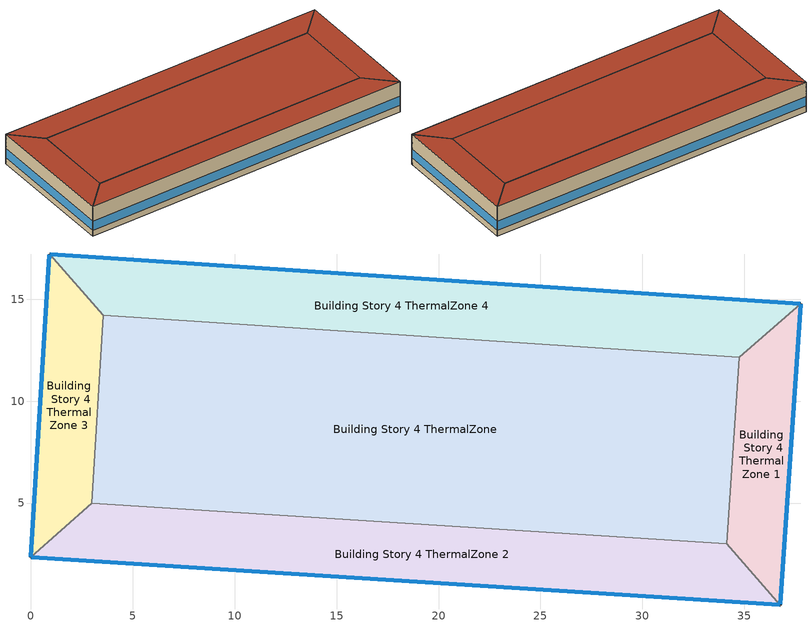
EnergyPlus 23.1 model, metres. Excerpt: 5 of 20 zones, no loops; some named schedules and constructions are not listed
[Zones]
Building Story 4 ThermalZone
 floor adiabatic (Typical Interior Ceiling): 34.75,12.14 34.12,3.01 3,4.98 3.56,14.21 z10.8
 wall adiabatic (Typical Interior Wall): 34.12,3.01 34.75,12.14 3.56,14.21 3,4.98 34.12,3.01 z10.8:14.4
 roof outside (Typical IEAD Roof - Highly Reflective R-25.64): 3.56,14.21 3,4.98 34.12,3.01 34.75,12.14 z14.4
Building Story 4 ThermalZone 1
 floor adiabatic (Typical Interior Ceiling): 37.77,14.77 36.76,0 34.12,3.01 34.75,12.14 z10.8
 wall outside (Typical Insulated Steel Framed Exterior Wall R-12.99): 36.76,0 37.77,14.77 z10.8:14.4
 wall adiabatic (Typical Interior Wall): 37.77,14.77 34.75,12.14 34.12,3.01 36.76,0 z10.8:14.4
 window (U 0.55 SHGC 0.25): 36.76,0.03 37.76,14.75 z11.56:12.65
 roof outside (Typical IEAD Roof - Highly Reflective R-25.64): 34.75,12.14 34.12,3.01 36.76,0 37.77,14.77 z14.4
Building Story 4 ThermalZone 2
 floor adiabatic (Typical Interior Floor): 36.76,0 0,2.33 3,4.98 34.12,3.01 z10.8
 wall outside (Typical Insulated Steel Framed Exterior Wall R-12.99): 0,2.33 36.76,0 z10.8:14.4
 wall adiabatic (Typical Interior Wall): 36.76,0 34.12,3.01 3,4.98 0,2.33 z10.8:14.4
 window (U 0.55 SHGC 0.25): 0.03,2.33 36.74,0 z11.56:12.64
 roof outside (Typical IEAD Roof - Highly Reflective R-25.64): 34.12,3.01 3,4.98 0,2.33 36.76,0 z14.4
Building Story 4 ThermalZone 3
 floor adiabatic (Typical Interior Floor): 0,2.33 0.92,17.21 3.56,14.21 3,4.98 z10.8
 wall outside (Typical Insulated Steel Framed Exterior Wall R-12.99): 0.92,17.21 0,2.33 z10.8:14.4
 wall adiabatic (Typical Interior Wall): 0,2.33 3,4.98 3.56,14.21 0.92,17.21 z10.8:14.4
 window (U 0.55 SHGC 0.25): 0.92,17.19 0,2.36 z11.56:12.65
 roof outside (Typical IEAD Roof - Highly Reflective R-25.64): 3,4.98 3.56,14.21 0.92,17.21 0,2.33 z14.4
Building Story 4 ThermalZone 4
 floor adiabatic (Typical Interior Floor): 0.92,17.21 37.77,14.77 34.75,12.14 3.56,14.21 z10.8
 wall outside (Typical Insulated Steel Framed Exterior Wall R-12.99): 37.77,14.77 0.92,17.21 z10.8:14.4
 wall adiabatic (Typical Interior Wall): 0.92,17.21 3.56,14.21 34.75,12.14 37.77,14.77 z10.8:14.4
 window (U 0.55 SHGC 0.25): 37.74,14.77 0.95,17.21 z11.56:12.64
 roof outside (Typical IEAD Roof - Highly Reflective R-25.64): 3.56,14.21 34.75,12.14 37.77,14.77 0.92,17.21 z14.4
[Schedule:Day:Interval]
SchoolSecondary BLDG_LIGHT_CORRIDOR_SCH_2013 Wkdy Day 2: No, 07:00, 0.1773, 08:00, 0.9, 21:00, 0.551772, 24:00, 0.1773
SchoolSecondary BLDG_LIGHT_CORRIDOR_SCH_2013 Default: No, 24:00, 0.1773
SchoolSecondary BLDG_LIGHT_CORRIDOR_SCH_2013 Summer Design Day: No, 24:00, 1
SchoolSecondary BLDG_LIGHT_CORRIDOR_SCH_2013 Winter Design Day: No, 24:00, 0
[Schedule:Week:Daily]
SchoolSecondary BLDG_LIGHT_SCH_2013 Week Rule - Jan1-Jan3: SchoolSecondary BLDG_LIGHT_SCH_2013 Wkdy Day, SchoolSecondary BLDG_LIGHT_SCH_2013 Wkdy Day, SchoolSecondary BLDG_LIGHT_SCH_2013 Wkdy Day, SchoolSecondary BLDG_LIGHT_SCH_2013 Wkdy Day, SchoolSecondary BLDG_LIGHT_SCH_2013 Wkdy Day, SchoolSecondary BLDG_LIGHT_SCH_2013 Wkdy Day, SchoolSecondary BLDG_LIGHT_SCH_2013 Wknd Day, SchoolSecondary BLDG_LIGHT_SCH_2013 Default, SchoolSecondary BLDG_LIGHT_SCH_2013 Summer Design Day, SchoolSecondary BLDG_LIGHT_SCH_2013 Winter Design Day, SchoolSecondary BLDG_LIGHT_SCH_2013 Default, SchoolSecondary BLDG_LIGHT_SCH_2013 Default
SchoolSecondary BLDG_LIGHT_SCH_2013 Week Rule - Jan4-Jun27: SchoolSecondary BLDG_LIGHT_SCH_2013 Wknd Day, SchoolSecondary BLDG_LIGHT_SCH_2013 Wkdy Day, SchoolSecondary BLDG_LIGHT_SCH_2013 Wkdy Day, SchoolSecondary BLDG_LIGHT_SCH_2013 Wkdy Day, SchoolSecondary BLDG_LIGHT_SCH_2013 Wkdy Day, SchoolSecondary BLDG_LIGHT_SCH_2013 Wkdy Day, SchoolSecondary BLDG_LIGHT_SCH_2013 Wknd Day, SchoolSecondary BLDG_LIGHT_SCH_2013 Default, SchoolSecondary BLDG_LIGHT_SCH_2013 Summer Design Day, SchoolSecondary BLDG_LIGHT_SCH_2013 Winter Design Day, SchoolSecondary BLDG_LIGHT_SCH_2013 Default, SchoolSecondary BLDG_LIGHT_SCH_2013 Default
SchoolSecondary BLDG_LIGHT_SCH_2013 Week Rule - Jun28-Jul4: SchoolSecondary BLDG_LIGHT_SCH_2013 Wknd Day, SchoolSecondary BLDG_LIGHT_SCH_2013 Wkdy Day, SchoolSecondary BLDG_LIGHT_SCH_2013 Wkdy Day, SchoolSecondary BLDG_LIGHT_SCH_2013 Wkdy Day 1, SchoolSecondary BLDG_LIGHT_SCH_2013 Wkdy Day 1, SchoolSecondary BLDG_LIGHT_SCH_2013 Wkdy Day 1, SchoolSecondary BLDG_LIGHT_SCH_2013 Wknd Day 1, SchoolSecondary BLDG_LIGHT_SCH_2013 Default, SchoolSecondary BLDG_LIGHT_SCH_2013 Summer Design Day, SchoolSecondary BLDG_LIGHT_SCH_2013 Winter Design Day, SchoolSecondary BLDG_LIGHT_SCH_2013 Default, SchoolSecondary BLDG_LIGHT_SCH_2013 Default
SchoolSecondary BLDG_LIGHT_SCH_2013 Week Rule - Jul5-Aug29: SchoolSecondary BLDG_LIGHT_SCH_2013 Wknd Day 1, SchoolSecondary BLDG_LIGHT_SCH_2013 Wkdy Day 1, SchoolSecondary BLDG_LIGHT_SCH_2013 Wkdy Day 1, SchoolSecondary BLDG_LIGHT_SCH_2013 Wkdy Day 1, SchoolSecondary BLDG_LIGHT_SCH_2013 Wkdy Day 1, SchoolSecondary BLDG_LIGHT_SCH_2013 Wkdy Day 1, SchoolSecondary BLDG_LIGHT_SCH_2013 Wknd Day 1, SchoolSecondary BLDG_LIGHT_SCH_2013 Default, SchoolSecondary BLDG_LIGHT_SCH_2013 Summer Design Day, SchoolSecondary BLDG_LIGHT_SCH_2013 Winter Design Day, SchoolSecondary BLDG_LIGHT_SCH_2013 Default, SchoolSecondary BLDG_LIGHT_SCH_2013 Default
SchoolSecondary BLDG_LIGHT_SCH_2013 Week Rule - Aug30-Sep5: SchoolSecondary BLDG_LIGHT_SCH_2013 Wknd Day 1, SchoolSecondary BLDG_LIGHT_SCH_2013 Wkdy Day 1, SchoolSecondary BLDG_LIGHT_SCH_2013 Wkdy Day 2, SchoolSecondary BLDG_LIGHT_SCH_2013 Wkdy Day 2, SchoolSecondary BLDG_LIGHT_SCH_2013 Wkdy Day 2, SchoolSecondary BLDG_LIGHT_SCH_2013 Wkdy Day 2, SchoolSecondary BLDG_LIGHT_SCH_2013 Default, SchoolSecondary BLDG_LIGHT_SCH_2013 Default, SchoolSecondary BLDG_LIGHT_SCH_2013 Summer Design Day, SchoolSecondary BLDG_LIGHT_SCH_2013 Winter Design Day, SchoolSecondary BLDG_LIGHT_SCH_2013 Default, SchoolSecondary BLDG_LIGHT_SCH_2013 Default
SchoolSecondary BLDG_LIGHT_SCH_2013 Week Rule - Sep6-Dec31: SchoolSecondary BLDG_LIGHT_SCH_2013 Default, SchoolSecondary BLDG_LIGHT_SCH_2013 Wkdy Day 2, SchoolSecondary BLDG_LIGHT_SCH_2013 Wkdy Day 2, SchoolSecondary BLDG_LIGHT_SCH_2013 Wkdy Day 2, SchoolSecondary BLDG_LIGHT_SCH_2013 Wkdy Day 2, SchoolSecondary BLDG_LIGHT_SCH_2013 Wkdy Day 2, SchoolSecondary BLDG_LIGHT_SCH_2013 Default, SchoolSecondary BLDG_LIGHT_SCH_2013 Default, SchoolSecondary BLDG_LIGHT_SCH_2013 Summer Design Day, SchoolSecondary BLDG_LIGHT_SCH_2013 Winter Design Day, SchoolSecondary BLDG_LIGHT_SCH_2013 Default, SchoolSecondary BLDG_LIGHT_SCH_2013 Default
SchoolSecondary BLDG_LIGHT_CLASSROOM_SCH_2013 Week Rule - Jan1-Jan3: SchoolSecondary BLDG_LIGHT_CLASSROOM_SCH_2013 Wkdy Day, SchoolSecondary BLDG_LIGHT_CLASSROOM_SCH_2013 Wkdy Day, SchoolSecondary BLDG_LIGHT_CLASSROOM_SCH_2013 Wkdy Day, SchoolSecondary BLDG_LIGHT_CLASSROOM_SCH_2013 Wkdy Day, SchoolSecondary BLDG_LIGHT_CLASSROOM_SCH_2013 Wkdy Day, SchoolSecondary BLDG_LIGHT_CLASSROOM_SCH_2013 Wkdy Day, SchoolSecondary BLDG_LIGHT_CLASSROOM_SCH_2013 Wknd Day, SchoolSecondary BLDG_LIGHT_CLASSROOM_SCH_2013 Default, SchoolSecondary BLDG_LIGHT_CLASSROOM_SCH_2013 Summer Design Day, SchoolSecondary BLDG_LIGHT_CLASSROOM_SCH_2013 Winter Design Day, SchoolSecondary BLDG_LIGHT_CLASSROOM_SCH_2013 Default, SchoolSecondary BLDG_LIGHT_CLASSROOM_SCH_2013 Default
SchoolSecondary BLDG_LIGHT_CLASSROOM_SCH_2013 Week Rule - Jan4-Jun27: SchoolSecondary BLDG_LIGHT_CLASSROOM_SCH_2013 Wknd Day, SchoolSecondary BLDG_LIGHT_CLASSROOM_SCH_2013 Wkdy Day, SchoolSecondary BLDG_LIGHT_CLASSROOM_SCH_2013 Wkdy Day, SchoolSecondary BLDG_LIGHT_CLASSROOM_SCH_2013 Wkdy Day, SchoolSecondary BLDG_LIGHT_CLASSROOM_SCH_2013 Wkdy Day, SchoolSecondary BLDG_LIGHT_CLASSROOM_SCH_2013 Wkdy Day, SchoolSecondary BLDG_LIGHT_CLASSROOM_SCH_2013 Wknd Day, SchoolSecondary BLDG_LIGHT_CLASSROOM_SCH_2013 Default, SchoolSecondary BLDG_LIGHT_CLASSROOM_SCH_2013 Summer Design Day, SchoolSecondary BLDG_LIGHT_CLASSROOM_SCH_2013 Winter Design Day, SchoolSecondary BLDG_LIGHT_CLASSROOM_SCH_2013 Default, SchoolSecondary BLDG_LIGHT_CLASSROOM_SCH_2013 Default
SchoolSecondary BLDG_LIGHT_CLASSROOM_SCH_2013 Week Rule - Jun28-Jul4: SchoolSecondary BLDG_LIGHT_CLASSROOM_SCH_2013 Wknd Day, SchoolSecondary BLDG_LIGHT_CLASSROOM_SCH_2013 Wkdy Day, SchoolSecondary BLDG_LIGHT_CLASSROOM_SCH_2013 Wkdy Day, SchoolSecondary BLDG_LIGHT_CLASSROOM_SCH_2013 Wkdy Day 1, SchoolSecondary BLDG_LIGHT_CLASSROOM_SCH_2013 Wkdy Day 1, SchoolSecondary BLDG_LIGHT_CLASSROOM_SCH_2013 Wkdy Day 1, SchoolSecondary BLDG_LIGHT_CLASSROOM_SCH_2013 Wknd Day 1, SchoolSecondary BLDG_LIGHT_CLASSROOM_SCH_2013 Default, SchoolSecondary BLDG_LIGHT_CLASSROOM_SCH_2013 Summer Design Day, SchoolSecondary BLDG_LIGHT_CLASSROOM_SCH_2013 Winter Design Day, SchoolSecondary BLDG_LIGHT_CLASSROOM_SCH_2013 Default, SchoolSecondary BLDG_LIGHT_CLASSROOM_SCH_2013 Default
SchoolSecondary BLDG_LIGHT_CLASSROOM_SCH_2013 Week Rule - Jul5-Aug29: SchoolSecondary BLDG_LIGHT_CLASSROOM_SCH_2013 Wknd Day 1, SchoolSecondary BLDG_LIGHT_CLASSROOM_SCH_2013 Wkdy Day 1, SchoolSecondary BLDG_LIGHT_CLASSROOM_SCH_2013 Wkdy Day 1, SchoolSecondary BLDG_LIGHT_CLASSROOM_SCH_2013 Wkdy Day 1, SchoolSecondary BLDG_LIGHT_CLASSROOM_SCH_2013 Wkdy Day 1, SchoolSecondary BLDG_LIGHT_CLASSROOM_SCH_2013 Wkdy Day 1, SchoolSecondary BLDG_LIGHT_CLASSROOM_SCH_2013 Wknd Day 1, SchoolSecondary BLDG_LIGHT_CLASSROOM_SCH_2013 Default, SchoolSecondary BLDG_LIGHT_CLASSROOM_SCH_2013 Summer Design Day, SchoolSecondary BLDG_LIGHT_CLASSROOM_SCH_2013 Winter Design Day, SchoolSecondary BLDG_LIGHT_CLASSROOM_SCH_2013 Default, SchoolSecondary BLDG_LIGHT_CLASSROOM_SCH_2013 Default
SchoolSecondary BLDG_LIGHT_CLASSROOM_SCH_2013 Week Rule - Aug30-Sep5: SchoolSecondary BLDG_LIGHT_CLASSROOM_SCH_2013 Wknd Day 1, SchoolSecondary BLDG_LIGHT_CLASSROOM_SCH_2013 Wkdy Day 1, SchoolSecondary BLDG_LIGHT_CLASSROOM_SCH_2013 Wkdy Day 2, SchoolSecondary BLDG_LIGHT_CLASSROOM_SCH_2013 Wkdy Day 2, SchoolSecondary BLDG_LIGHT_CLASSROOM_SCH_2013 Wkdy Day 2, SchoolSecondary BLDG_LIGHT_CLASSROOM_SCH_2013 Wkdy Day 2, SchoolSecondary BLDG_LIGHT_CLASSROOM_SCH_2013 Default, SchoolSecondary BLDG_LIGHT_CLASSROOM_SCH_2013 Default, SchoolSecondary BLDG_LIGHT_CLASSROOM_SCH_2013 Summer Design Day, SchoolSecondary BLDG_LIGHT_CLASSROOM_SCH_2013 Winter Design Day, SchoolSecondary BLDG_LIGHT_CLASSROOM_SCH_2013 Default, SchoolSecondary BLDG_LIGHT_CLASSROOM_SCH_2013 Default
SchoolSecondary BLDG_LIGHT_CLASSROOM_SCH_2013 Week Rule - Sep6-Dec31: SchoolSecondary BLDG_LIGHT_CLASSROOM_SCH_2013 Default, SchoolSecondary BLDG_LIGHT_CLASSROOM_SCH_2013 Wkdy Day 2, SchoolSecondary BLDG_LIGHT_CLASSROOM_SCH_2013 Wkdy Day 2, SchoolSecondary BLDG_LIGHT_CLASSROOM_SCH_2013 Wkdy Day 2, SchoolSecondary BLDG_LIGHT_CLASSROOM_SCH_2013 Wkdy Day 2, SchoolSecondary BLDG_LIGHT_CLASSROOM_SCH_2013 Wkdy Day 2, SchoolSecondary BLDG_LIGHT_CLASSROOM_SCH_2013 Default, SchoolSecondary BLDG_LIGHT_CLASSROOM_SCH_2013 Default, SchoolSecondary BLDG_LIGHT_CLASSROOM_SCH_2013 Summer Design Day, SchoolSecondary BLDG_LIGHT_CLASSROOM_SCH_2013 Winter Design Day, SchoolSecondary BLDG_LIGHT_CLASSROOM_SCH_2013 Default, SchoolSecondary BLDG_LIGHT_CLASSROOM_SCH_2013 Default
SchoolSecondary BLDG_LIGHT_GYM_SCH_2013 Week Rule - Jan1-Jan3: SchoolSecondary BLDG_LIGHT_GYM_SCH_2013 Wkdy Day, SchoolSecondary BLDG_LIGHT_GYM_SCH_2013 Wkdy Day, SchoolSecondary BLDG_LIGHT_GYM_SCH_2013 Wkdy Day, SchoolSecondary BLDG_LIGHT_GYM_SCH_2013 Wkdy Day, SchoolSecondary BLDG_LIGHT_GYM_SCH_2013 Wkdy Day, SchoolSecondary BLDG_LIGHT_GYM_SCH_2013 Wkdy Day, SchoolSecondary BLDG_LIGHT_GYM_SCH_2013 Wknd Day, SchoolSecondary BLDG_LIGHT_GYM_SCH_2013 Default, SchoolSecondary BLDG_LIGHT_GYM_SCH_2013 Summer Design Day, SchoolSecondary BLDG_LIGHT_GYM_SCH_2013 Winter Design Day, SchoolSecondary BLDG_LIGHT_GYM_SCH_2013 Default, SchoolSecondary BLDG_LIGHT_GYM_SCH_2013 Default
SchoolSecondary BLDG_LIGHT_GYM_SCH_2013 Week Rule - Jan4-Jun27: SchoolSecondary BLDG_LIGHT_GYM_SCH_2013 Wknd Day, SchoolSecondary BLDG_LIGHT_GYM_SCH_2013 Wkdy Day, SchoolSecondary BLDG_LIGHT_GYM_SCH_2013 Wkdy Day, SchoolSecondary BLDG_LIGHT_GYM_SCH_2013 Wkdy Day, SchoolSecondary BLDG_LIGHT_GYM_SCH_2013 Wkdy Day, SchoolSecondary BLDG_LIGHT_GYM_SCH_2013 Wkdy Day, SchoolSecondary BLDG_LIGHT_GYM_SCH_2013 Wknd Day, SchoolSecondary BLDG_LIGHT_GYM_SCH_2013 Default, SchoolSecondary BLDG_LIGHT_GYM_SCH_2013 Summer Design Day, SchoolSecondary BLDG_LIGHT_GYM_SCH_2013 Winter Design Day, SchoolSecondary BLDG_LIGHT_GYM_SCH_2013 Default, SchoolSecondary BLDG_LIGHT_GYM_SCH_2013 Default
SchoolSecondary BLDG_LIGHT_GYM_SCH_2013 Week Rule - Jun28-Jul4: SchoolSecondary BLDG_LIGHT_GYM_SCH_2013 Wknd Day, SchoolSecondary BLDG_LIGHT_GYM_SCH_2013 Wkdy Day, SchoolSecondary BLDG_LIGHT_GYM_SCH_2013 Wkdy Day, SchoolSecondary BLDG_LIGHT_GYM_SCH_2013 Wkdy Day 1, SchoolSecondary BLDG_LIGHT_GYM_SCH_2013 Wkdy Day 1, SchoolSecondary BLDG_LIGHT_GYM_SCH_2013 Wkdy Day 1, SchoolSecondary BLDG_LIGHT_GYM_SCH_2013 Wknd Day 1, SchoolSecondary BLDG_LIGHT_GYM_SCH_2013 Default, SchoolSecondary BLDG_LIGHT_GYM_SCH_2013 Summer Design Day, SchoolSecondary BLDG_LIGHT_GYM_SCH_2013 Winter Design Day, SchoolSecondary BLDG_LIGHT_GYM_SCH_2013 Default, SchoolSecondary BLDG_LIGHT_GYM_SCH_2013 Default
SchoolSecondary BLDG_LIGHT_GYM_SCH_2013 Week Rule - Jul5-Aug29: SchoolSecondary BLDG_LIGHT_GYM_SCH_2013 Wknd Day 1, SchoolSecondary BLDG_LIGHT_GYM_SCH_2013 Wkdy Day 1, SchoolSecondary BLDG_LIGHT_GYM_SCH_2013 Wkdy Day 1, SchoolSecondary BLDG_LIGHT_GYM_SCH_2013 Wkdy Day 1, SchoolSecondary BLDG_LIGHT_GYM_SCH_2013 Wkdy Day 1, SchoolSecondary BLDG_LIGHT_GYM_SCH_2013 Wkdy Day 1, SchoolSecondary BLDG_LIGHT_GYM_SCH_2013 Wknd Day 1, SchoolSecondary BLDG_LIGHT_GYM_SCH_2013 Default, SchoolSecondary BLDG_LIGHT_GYM_SCH_2013 Summer Design Day, SchoolSecondary BLDG_LIGHT_GYM_SCH_2013 Winter Design Day, SchoolSecondary BLDG_LIGHT_GYM_SCH_2013 Default, SchoolSecondary BLDG_LIGHT_GYM_SCH_2013 Default
SchoolSecondary BLDG_LIGHT_GYM_SCH_2013 Week Rule - Aug30-Sep5: SchoolSecondary BLDG_LIGHT_GYM_SCH_2013 Wknd Day 1, SchoolSecondary BLDG_LIGHT_GYM_SCH_2013 Wkdy Day 1, SchoolSecondary BLDG_LIGHT_GYM_SCH_2013 Wkdy Day 2, SchoolSecondary BLDG_LIGHT_GYM_SCH_2013 Wkdy Day 2, SchoolSecondary BLDG_LIGHT_GYM_SCH_2013 Wkdy Day 2, SchoolSecondary BLDG_LIGHT_GYM_SCH_2013 Wkdy Day 2, SchoolSecondary BLDG_LIGHT_GYM_SCH_2013 Default, SchoolSecondary BLDG_LIGHT_GYM_SCH_2013 Default, SchoolSecondary BLDG_LIGHT_GYM_SCH_2013 Summer Design Day, SchoolSecondary BLDG_LIGHT_GYM_SCH_2013 Winter Design Day, SchoolSecondary BLDG_LIGHT_GYM_SCH_2013 Default, SchoolSecondary BLDG_LIGHT_GYM_SCH_2013 Default
SchoolSecondary BLDG_LIGHT_GYM_SCH_2013 Week Rule - Sep6-Dec31: SchoolSecondary BLDG_LIGHT_GYM_SCH_2013 Default, SchoolSecondary BLDG_LIGHT_GYM_SCH_2013 Wkdy Day 2, SchoolSecondary BLDG_LIGHT_GYM_SCH_2013 Wkdy Day 2, SchoolSecondary BLDG_LIGHT_GYM_SCH_2013 Wkdy Day 2, SchoolSecondary BLDG_LIGHT_GYM_SCH_2013 Wkdy Day 2, SchoolSecondary BLDG_LIGHT_GYM_SCH_2013 Wkdy Day 2, SchoolSecondary BLDG_LIGHT_GYM_SCH_2013 Default, SchoolSecondary BLDG_LIGHT_GYM_SCH_2013 Default, SchoolSecondary BLDG_LIGHT_GYM_SCH_2013 Summer Design Day, SchoolSecondary BLDG_LIGHT_GYM_SCH_2013 Winter Design Day, SchoolSecondary BLDG_LIGHT_GYM_SCH_2013 Default, SchoolSecondary BLDG_LIGHT_GYM_SCH_2013 Default
SchoolSecondary BLDG_LIGHT_LIBRARY_SCH_2013 Week Rule - Jan1-Jan3: SchoolSecondary BLDG_LIGHT_LIBRARY_SCH_2013 Wkdy Day, SchoolSecondary BLDG_LIGHT_LIBRARY_SCH_2013 Wkdy Day, SchoolSecondary BLDG_LIGHT_LIBRARY_SCH_2013 Wkdy Day, SchoolSecondary BLDG_LIGHT_LIBRARY_SCH_2013 Wkdy Day, SchoolSecondary BLDG_LIGHT_LIBRARY_SCH_2013 Wkdy Day, SchoolSecondary BLDG_LIGHT_LIBRARY_SCH_2013 Wkdy Day, SchoolSecondary BLDG_LIGHT_LIBRARY_SCH_2013 Wknd Day, SchoolSecondary BLDG_LIGHT_LIBRARY_SCH_2013 Default, SchoolSecondary BLDG_LIGHT_LIBRARY_SCH_2013 Summer Design Day, SchoolSecondary BLDG_LIGHT_LIBRARY_SCH_2013 Winter Design Day, SchoolSecondary BLDG_LIGHT_LIBRARY_SCH_2013 Default, SchoolSecondary BLDG_LIGHT_LIBRARY_SCH_2013 Default
SchoolSecondary BLDG_LIGHT_LIBRARY_SCH_2013 Week Rule - Jan4-Jun27: SchoolSecondary BLDG_LIGHT_LIBRARY_SCH_2013 Wknd Day, SchoolSecondary BLDG_LIGHT_LIBRARY_SCH_2013 Wkdy Day, SchoolSecondary BLDG_LIGHT_LIBRARY_SCH_2013 Wkdy Day, SchoolSecondary BLDG_LIGHT_LIBRARY_SCH_2013 Wkdy Day, SchoolSecondary BLDG_LIGHT_LIBRARY_SCH_2013 Wkdy Day, SchoolSecondary BLDG_LIGHT_LIBRARY_SCH_2013 Wkdy Day, SchoolSecondary BLDG_LIGHT_LIBRARY_SCH_2013 Wknd Day, SchoolSecondary BLDG_LIGHT_LIBRARY_SCH_2013 Default, SchoolSecondary BLDG_LIGHT_LIBRARY_SCH_2013 Summer Design Day, SchoolSecondary BLDG_LIGHT_LIBRARY_SCH_2013 Winter Design Day, SchoolSecondary BLDG_LIGHT_LIBRARY_SCH_2013 Default, SchoolSecondary BLDG_LIGHT_LIBRARY_SCH_2013 Default
SchoolSecondary BLDG_LIGHT_LIBRARY_SCH_2013 Week Rule - Jun28-Jul4: SchoolSecondary BLDG_LIGHT_LIBRARY_SCH_2013 Wknd Day, SchoolSecondary BLDG_LIGHT_LIBRARY_SCH_2013 Wkdy Day, SchoolSecondary BLDG_LIGHT_LIBRARY_SCH_2013 Wkdy Day, SchoolSecondary BLDG_LIGHT_LIBRARY_SCH_2013 Wkdy Day 1, SchoolSecondary BLDG_LIGHT_LIBRARY_SCH_2013 Wkdy Day 1, SchoolSecondary BLDG_LIGHT_LIBRARY_SCH_2013 Wkdy Day 1, SchoolSecondary BLDG_LIGHT_LIBRARY_SCH_2013 Wknd Day 1, SchoolSecondary BLDG_LIGHT_LIBRARY_SCH_2013 Default, SchoolSecondary BLDG_LIGHT_LIBRARY_SCH_2013 Summer Design Day, SchoolSecondary BLDG_LIGHT_LIBRARY_SCH_2013 Winter Design Day, SchoolSecondary BLDG_LIGHT_LIBRARY_SCH_2013 Default, SchoolSecondary BLDG_LIGHT_LIBRARY_SCH_2013 Default
SchoolSecondary BLDG_LIGHT_LIBRARY_SCH_2013 Week Rule - Jul5-Aug29: SchoolSecondary BLDG_LIGHT_LIBRARY_SCH_2013 Wknd Day 1, SchoolSecondary BLDG_LIGHT_LIBRARY_SCH_2013 Wkdy Day 1, SchoolSecondary BLDG_LIGHT_LIBRARY_SCH_2013 Wkdy Day 1, SchoolSecondary BLDG_LIGHT_LIBRARY_SCH_2013 Wkdy Day 1, SchoolSecondary BLDG_LIGHT_LIBRARY_SCH_2013 Wkdy Day 1, SchoolSecondary BLDG_LIGHT_LIBRARY_SCH_2013 Wkdy Day 1, SchoolSecondary BLDG_LIGHT_LIBRARY_SCH_2013 Wknd Day 1, SchoolSecondary BLDG_LIGHT_LIBRARY_SCH_2013 Default, SchoolSecondary BLDG_LIGHT_LIBRARY_SCH_2013 Summer Design Day, SchoolSecondary BLDG_LIGHT_LIBRARY_SCH_2013 Winter Design Day, SchoolSecondary BLDG_LIGHT_LIBRARY_SCH_2013 Default, SchoolSecondary BLDG_LIGHT_LIBRARY_SCH_2013 Default
SchoolSecondary BLDG_LIGHT_LIBRARY_SCH_2013 Week Rule - Aug30-Sep5: SchoolSecondary BLDG_LIGHT_LIBRARY_SCH_2013 Wknd Day 1, SchoolSecondary BLDG_LIGHT_LIBRARY_SCH_2013 Wkdy Day 1, SchoolSecondary BLDG_LIGHT_LIBRARY_SCH_2013 Wkdy Day 2, SchoolSecondary BLDG_LIGHT_LIBRARY_SCH_2013 Wkdy Day 2, SchoolSecondary BLDG_LIGHT_LIBRARY_SCH_2013 Wkdy Day 2, SchoolSecondary BLDG_LIGHT_LIBRARY_SCH_2013 Wkdy Day 2, SchoolSecondary BLDG_LIGHT_LIBRARY_SCH_2013 Default, SchoolSecondary BLDG_LIGHT_LIBRARY_SCH_2013 Default, SchoolSecondary BLDG_LIGHT_LIBRARY_SCH_2013 Summer Design Day, SchoolSecondary BLDG_LIGHT_LIBRARY_SCH_2013 Winter Design Day, SchoolSecondary BLDG_LIGHT_LIBRARY_SCH_2013 Default, SchoolSecondary BLDG_LIGHT_LIBRARY_SCH_2013 Default
SchoolSecondary BLDG_LIGHT_LIBRARY_SCH_2013 Week Rule - Sep6-Dec31: SchoolSecondary BLDG_LIGHT_LIBRARY_SCH_2013 Default, SchoolSecondary BLDG_LIGHT_LIBRARY_SCH_2013 Wkdy Day 2, SchoolSecondary BLDG_LIGHT_LIBRARY_SCH_2013 Wkdy Day 2, SchoolSecondary BLDG_LIGHT_LIBRARY_SCH_2013 Wkdy Day 2, SchoolSecondary BLDG_LIGHT_LIBRARY_SCH_2013 Wkdy Day 2, SchoolSecondary BLDG_LIGHT_LIBRARY_SCH_2013 Wkdy Day 2, SchoolSecondary BLDG_LIGHT_LIBRARY_SCH_2013 Default, SchoolSecondary BLDG_LIGHT_LIBRARY_SCH_2013 Default, SchoolSecondary BLDG_LIGHT_LIBRARY_SCH_2013 Summer Design Day, SchoolSecondary BLDG_LIGHT_LIBRARY_SCH_2013 Winter Design Day, SchoolSecondary BLDG_LIGHT_LIBRARY_SCH_2013 Default, SchoolSecondary BLDG_LIGHT_LIBRARY_SCH_2013 Default
SchoolSecondary BLDG_LIGHT_LOBBYFLR1_SCH_2013 Week Rule - Jan1-Jan3: SchoolSecondary BLDG_LIGHT_LOBBYFLR1_SCH_2013 Wkdy Day, SchoolSecondary BLDG_LIGHT_LOBBYFLR1_SCH_2013 Wkdy Day, SchoolSecondary BLDG_LIGHT_LOBBYFLR1_SCH_2013 Wkdy Day, SchoolSecondary BLDG_LIGHT_LOBBYFLR1_SCH_2013 Wkdy Day, SchoolSecondary BLDG_LIGHT_LOBBYFLR1_SCH_2013 Wkdy Day, SchoolSecondary BLDG_LIGHT_LOBBYFLR1_SCH_2013 Wkdy Day, SchoolSecondary BLDG_LIGHT_LOBBYFLR1_SCH_2013 Wknd Day, SchoolSecondary BLDG_LIGHT_LOBBYFLR1_SCH_2013 Default, SchoolSecondary BLDG_LIGHT_LOBBYFLR1_SCH_2013 Summer Design Day, SchoolSecondary BLDG_LIGHT_LOBBYFLR1_SCH_2013 Winter Design Day, SchoolSecondary BLDG_LIGHT_LOBBYFLR1_SCH_2013 Default, SchoolSecondary BLDG_LIGHT_LOBBYFLR1_SCH_2013 Default
SchoolSecondary BLDG_LIGHT_LOBBYFLR1_SCH_2013 Week Rule - Jan4-Jun27: SchoolSecondary BLDG_LIGHT_LOBBYFLR1_SCH_2013 Wknd Day, SchoolSecondary BLDG_LIGHT_LOBBYFLR1_SCH_2013 Wkdy Day, SchoolSecondary BLDG_LIGHT_LOBBYFLR1_SCH_2013 Wkdy Day, SchoolSecondary BLDG_LIGHT_LOBBYFLR1_SCH_2013 Wkdy Day, SchoolSecondary BLDG_LIGHT_LOBBYFLR1_SCH_2013 Wkdy Day, SchoolSecondary BLDG_LIGHT_LOBBYFLR1_SCH_2013 Wkdy Day, SchoolSecondary BLDG_LIGHT_LOBBYFLR1_SCH_2013 Wknd Day, SchoolSecondary BLDG_LIGHT_LOBBYFLR1_SCH_2013 Default, SchoolSecondary BLDG_LIGHT_LOBBYFLR1_SCH_2013 Summer Design Day, SchoolSecondary BLDG_LIGHT_LOBBYFLR1_SCH_2013 Winter Design Day, SchoolSecondary BLDG_LIGHT_LOBBYFLR1_SCH_2013 Default, SchoolSecondary BLDG_LIGHT_LOBBYFLR1_SCH_2013 Default
SchoolSecondary BLDG_LIGHT_LOBBYFLR1_SCH_2013 Week Rule - Jun28-Jul4: SchoolSecondary BLDG_LIGHT_LOBBYFLR1_SCH_2013 Wknd Day, SchoolSecondary BLDG_LIGHT_LOBBYFLR1_SCH_2013 Wkdy Day, SchoolSecondary BLDG_LIGHT_LOBBYFLR1_SCH_2013 Wkdy Day, SchoolSecondary BLDG_LIGHT_LOBBYFLR1_SCH_2013 Wkdy Day 1, SchoolSecondary BLDG_LIGHT_LOBBYFLR1_SCH_2013 Wkdy Day 1, SchoolSecondary BLDG_LIGHT_LOBBYFLR1_SCH_2013 Wkdy Day 1, SchoolSecondary BLDG_LIGHT_LOBBYFLR1_SCH_2013 Wknd Day 1, SchoolSecondary BLDG_LIGHT_LOBBYFLR1_SCH_2013 Default, SchoolSecondary BLDG_LIGHT_LOBBYFLR1_SCH_2013 Summer Design Day, SchoolSecondary BLDG_LIGHT_LOBBYFLR1_SCH_2013 Winter Design Day, SchoolSecondary BLDG_LIGHT_LOBBYFLR1_SCH_2013 Default, SchoolSecondary BLDG_LIGHT_LOBBYFLR1_SCH_2013 Default
SchoolSecondary BLDG_LIGHT_LOBBYFLR1_SCH_2013 Week Rule - Jul5-Aug29: SchoolSecondary BLDG_LIGHT_LOBBYFLR1_SCH_2013 Wknd Day 1, SchoolSecondary BLDG_LIGHT_LOBBYFLR1_SCH_2013 Wkdy Day 1, SchoolSecondary BLDG_LIGHT_LOBBYFLR1_SCH_2013 Wkdy Day 1, SchoolSecondary BLDG_LIGHT_LOBBYFLR1_SCH_2013 Wkdy Day 1, SchoolSecondary BLDG_LIGHT_LOBBYFLR1_SCH_2013 Wkdy Day 1, SchoolSecondary BLDG_LIGHT_LOBBYFLR1_SCH_2013 Wkdy Day 1, SchoolSecondary BLDG_LIGHT_LOBBYFLR1_SCH_2013 Wknd Day 1, SchoolSecondary BLDG_LIGHT_LOBBYFLR1_SCH_2013 Default, SchoolSecondary BLDG_LIGHT_LOBBYFLR1_SCH_2013 Summer Design Day, SchoolSecondary BLDG_LIGHT_LOBBYFLR1_SCH_2013 Winter Design Day, SchoolSecondary BLDG_LIGHT_LOBBYFLR1_SCH_2013 Default, SchoolSecondary BLDG_LIGHT_LOBBYFLR1_SCH_2013 Default
SchoolSecondary BLDG_LIGHT_LOBBYFLR1_SCH_2013 Week Rule - Aug30-Sep5: SchoolSecondary BLDG_LIGHT_LOBBYFLR1_SCH_2013 Wknd Day 1, SchoolSecondary BLDG_LIGHT_LOBBYFLR1_SCH_2013 Wkdy Day 1, SchoolSecondary BLDG_LIGHT_LOBBYFLR1_SCH_2013 Wkdy Day 2, SchoolSecondary BLDG_LIGHT_LOBBYFLR1_SCH_2013 Wkdy Day 2, SchoolSecondary BLDG_LIGHT_LOBBYFLR1_SCH_2013 Wkdy Day 2, SchoolSecondary BLDG_LIGHT_LOBBYFLR1_SCH_2013 Wkdy Day 2, SchoolSecondary BLDG_LIGHT_LOBBYFLR1_SCH_2013 Default, SchoolSecondary BLDG_LIGHT_LOBBYFLR1_SCH_2013 Default, SchoolSecondary BLDG_LIGHT_LOBBYFLR1_SCH_2013 Summer Design Day, SchoolSecondary BLDG_LIGHT_LOBBYFLR1_SCH_2013 Winter Design Day, SchoolSecondary BLDG_LIGHT_LOBBYFLR1_SCH_2013 Default, SchoolSecondary BLDG_LIGHT_LOBBYFLR1_SCH_2013 Default
SchoolSecondary BLDG_LIGHT_LOBBYFLR1_SCH_2013 Week Rule - Sep6-Dec31: SchoolSecondary BLDG_LIGHT_LOBBYFLR1_SCH_2013 Default, SchoolSecondary BLDG_LIGHT_LOBBYFLR1_SCH_2013 Wkdy Day 2, SchoolSecondary BLDG_LIGHT_LOBBYFLR1_SCH_2013 Wkdy Day 2, SchoolSecondary BLDG_LIGHT_LOBBYFLR1_SCH_2013 Wkdy Day 2, SchoolSecondary BLDG_LIGHT_LOBBYFLR1_SCH_2013 Wkdy Day 2, SchoolSecondary BLDG_LIGHT_LOBBYFLR1_SCH_2013 Wkdy Day 2, SchoolSecondary BLDG_LIGHT_LOBBYFLR1_SCH_2013 Default, SchoolSecondary BLDG_LIGHT_LOBBYFLR1_SCH_2013 Default, SchoolSecondary BLDG_LIGHT_LOBBYFLR1_SCH_2013 Summer Design Day, SchoolSecondary BLDG_LIGHT_LOBBYFLR1_SCH_2013 Winter Design Day, SchoolSecondary BLDG_LIGHT_LOBBYFLR1_SCH_2013 Default, SchoolSecondary BLDG_LIGHT_LOBBYFLR1_SCH_2013 Default
SchoolSecondary BLDG_LIGHT_MECHANICAL_SCH_2013 Week Rule - Jan1-Jan3: SchoolSecondary BLDG_LIGHT_MECHANICAL_SCH_2013 Wkdy Day, SchoolSecondary BLDG_LIGHT_MECHANICAL_SCH_2013 Wkdy Day, SchoolSecondary BLDG_LIGHT_MECHANICAL_SCH_2013 Wkdy Day, SchoolSecondary BLDG_LIGHT_MECHANICAL_SCH_2013 Wkdy Day, SchoolSecondary BLDG_LIGHT_MECHANICAL_SCH_2013 Wkdy Day, SchoolSecondary BLDG_LIGHT_MECHANICAL_SCH_2013 Wkdy Day, SchoolSecondary BLDG_LIGHT_MECHANICAL_SCH_2013 Wknd Day, SchoolSecondary BLDG_LIGHT_MECHANICAL_SCH_2013 Default, SchoolSecondary BLDG_LIGHT_MECHANICAL_SCH_2013 Summer Design Day, SchoolSecondary BLDG_LIGHT_MECHANICAL_SCH_2013 Winter Design Day, SchoolSecondary BLDG_LIGHT_MECHANICAL_SCH_2013 Default, SchoolSecondary BLDG_LIGHT_MECHANICAL_SCH_2013 Default
SchoolSecondary BLDG_LIGHT_MECHANICAL_SCH_2013 Week Rule - Jan4-Jun27: SchoolSecondary BLDG_LIGHT_MECHANICAL_SCH_2013 Wknd Day, SchoolSecondary BLDG_LIGHT_MECHANICAL_SCH_2013 Wkdy Day, SchoolSecondary BLDG_LIGHT_MECHANICAL_SCH_2013 Wkdy Day, SchoolSecondary BLDG_LIGHT_MECHANICAL_SCH_2013 Wkdy Day, SchoolSecondary BLDG_LIGHT_MECHANICAL_SCH_2013 Wkdy Day, SchoolSecondary BLDG_LIGHT_MECHANICAL_SCH_2013 Wkdy Day, SchoolSecondary BLDG_LIGHT_MECHANICAL_SCH_2013 Wknd Day, SchoolSecondary BLDG_LIGHT_MECHANICAL_SCH_2013 Default, SchoolSecondary BLDG_LIGHT_MECHANICAL_SCH_2013 Summer Design Day, SchoolSecondary BLDG_LIGHT_MECHANICAL_SCH_2013 Winter Design Day, SchoolSecondary BLDG_LIGHT_MECHANICAL_SCH_2013 Default, SchoolSecondary BLDG_LIGHT_MECHANICAL_SCH_2013 Default
SchoolSecondary BLDG_LIGHT_MECHANICAL_SCH_2013 Week Rule - Jun28-Jul4: SchoolSecondary BLDG_LIGHT_MECHANICAL_SCH_2013 Wknd Day, SchoolSecondary BLDG_LIGHT_MECHANICAL_SCH_2013 Wkdy Day, SchoolSecondary BLDG_LIGHT_MECHANICAL_SCH_2013 Wkdy Day, SchoolSecondary BLDG_LIGHT_MECHANICAL_SCH_2013 Wkdy Day 1, SchoolSecondary BLDG_LIGHT_MECHANICAL_SCH_2013 Wkdy Day 1, SchoolSecondary BLDG_LIGHT_MECHANICAL_SCH_2013 Wkdy Day 1, SchoolSecondary BLDG_LIGHT_MECHANICAL_SCH_2013 Wknd Day 1, SchoolSecondary BLDG_LIGHT_MECHANICAL_SCH_2013 Default, SchoolSecondary BLDG_LIGHT_MECHANICAL_SCH_2013 Summer Design Day, SchoolSecondary BLDG_LIGHT_MECHANICAL_SCH_2013 Winter Design Day, SchoolSecondary BLDG_LIGHT_MECHANICAL_SCH_2013 Default, SchoolSecondary BLDG_LIGHT_MECHANICAL_SCH_2013 Default
SchoolSecondary BLDG_LIGHT_MECHANICAL_SCH_2013 Week Rule - Jul5-Aug29: SchoolSecondary BLDG_LIGHT_MECHANICAL_SCH_2013 Wknd Day 1, SchoolSecondary BLDG_LIGHT_MECHANICAL_SCH_2013 Wkdy Day 1, SchoolSecondary BLDG_LIGHT_MECHANICAL_SCH_2013 Wkdy Day 1, SchoolSecondary BLDG_LIGHT_MECHANICAL_SCH_2013 Wkdy Day 1, SchoolSecondary BLDG_LIGHT_MECHANICAL_SCH_2013 Wkdy Day 1, SchoolSecondary BLDG_LIGHT_MECHANICAL_SCH_2013 Wkdy Day 1, SchoolSecondary BLDG_LIGHT_MECHANICAL_SCH_2013 Wknd Day 1, SchoolSecondary BLDG_LIGHT_MECHANICAL_SCH_2013 Default, SchoolSecondary BLDG_LIGHT_MECHANICAL_SCH_2013 Summer Design Day, SchoolSecondary BLDG_LIGHT_MECHANICAL_SCH_2013 Winter Design Day, SchoolSecondary BLDG_LIGHT_MECHANICAL_SCH_2013 Default, SchoolSecondary BLDG_LIGHT_MECHANICAL_SCH_2013 Default
SchoolSecondary BLDG_LIGHT_MECHANICAL_SCH_2013 Week Rule - Aug30-Sep5: SchoolSecondary BLDG_LIGHT_MECHANICAL_SCH_2013 Wknd Day 1, SchoolSecondary BLDG_LIGHT_MECHANICAL_SCH_2013 Wkdy Day 1, SchoolSecondary BLDG_LIGHT_MECHANICAL_SCH_2013 Wkdy Day 2, SchoolSecondary BLDG_LIGHT_MECHANICAL_SCH_2013 Wkdy Day 2, SchoolSecondary BLDG_LIGHT_MECHANICAL_SCH_2013 Wkdy Day 2, SchoolSecondary BLDG_LIGHT_MECHANICAL_SCH_2013 Wkdy Day 2, SchoolSecondary BLDG_LIGHT_MECHANICAL_SCH_2013 Default, SchoolSecondary BLDG_LIGHT_MECHANICAL_SCH_2013 Default, SchoolSecondary BLDG_LIGHT_MECHANICAL_SCH_2013 Summer Design Day, SchoolSecondary BLDG_LIGHT_MECHANICAL_SCH_2013 Winter Design Day, SchoolSecondary BLDG_LIGHT_MECHANICAL_SCH_2013 Default, SchoolSecondary BLDG_LIGHT_MECHANICAL_SCH_2013 Default
SchoolSecondary BLDG_LIGHT_CORRIDOR_SCH_2013 Week Rule - Sep6-Dec31: SchoolSecondary BLDG_LIGHT_CORRIDOR_SCH_2013 Default, SchoolSecondary BLDG_LIGHT_CORRIDOR_SCH_2013 Wkdy Day 2, SchoolSecondary BLDG_LIGHT_CORRIDOR_SCH_2013 Wkdy Day 2, SchoolSecondary BLDG_LIGHT_CORRIDOR_SCH_2013 Wkdy Day 2, SchoolSecondary BLDG_LIGHT_CORRIDOR_SCH_2013 Wkdy Day 2, SchoolSecondary BLDG_LIGHT_CORRIDOR_SCH_2013 Wkdy Day 2, SchoolSecondary BLDG_LIGHT_CORRIDOR_SCH_2013 Default, SchoolSecondary BLDG_LIGHT_CORRIDOR_SCH_2013 Default, SchoolSecondary BLDG_LIGHT_CORRIDOR_SCH_2013 Summer Design Day, SchoolSecondary BLDG_LIGHT_CORRIDOR_SCH_2013 Winter Design Day, SchoolSecondary BLDG_LIGHT_CORRIDOR_SCH_2013 Default, SchoolSecondary BLDG_LIGHT_CORRIDOR_SCH_2013 Default
[Schedule:Year]
SchoolSecondary BLDG_LIGHT_SCH_2013: SchoolSecondary BLDG_LIGHT_SCH_2013 Week Rule - Jan1-Jan3, 1, 1, 1, 3, SchoolSecondary BLDG_LIGHT_SCH_2013 Week Rule - Jan4-Jun27, 1, 4, 6, 27, SchoolSecondary BLDG_LIGHT_SCH_2013 Week Rule - Jun28-Jul4, 6, 28, 7, 4, SchoolSecondary BLDG_LIGHT_SCH_2013 Week Rule - Jul5-Aug29, 7, 5, 8, 29, SchoolSecondary BLDG_LIGHT_SCH_2013 Week Rule - Aug30-Sep5, 8, 30, 9, 5, SchoolSecondary BLDG_LIGHT_SCH_2013 Week Rule - Sep6-Dec31, 9, 6, 12, 31
SchoolSecondary BLDG_LIGHT_CLASSROOM_SCH_2013: SchoolSecondary BLDG_LIGHT_CLASSROOM_SCH_2013 Week Rule - Jan1-Jan3, 1, 1, 1, 3, SchoolSecondary BLDG_LIGHT_CLASSROOM_SCH_2013 Week Rule - Jan4-Jun27, 1, 4, 6, 27, SchoolSecondary BLDG_LIGHT_CLASSROOM_SCH_2013 Week Rule - Jun28-Jul4, 6, 28, 7, 4, SchoolSecondary BLDG_LIGHT_CLASSROOM_SCH_2013 Week Rule - Jul5-Aug29, 7, 5, 8, 29, SchoolSecondary BLDG_LIGHT_CLASSROOM_SCH_2013 Week Rule - Aug30-Sep5, 8, 30, 9, 5, SchoolSecondary BLDG_LIGHT_CLASSROOM_SCH_2013 Week Rule - Sep6-Dec31, 9, 6, 12, 31
SchoolSecondary BLDG_LIGHT_GYM_SCH_2013: SchoolSecondary BLDG_LIGHT_GYM_SCH_2013 Week Rule - Jan1-Jan3, 1, 1, 1, 3, SchoolSecondary BLDG_LIGHT_GYM_SCH_2013 Week Rule - Jan4-Jun27, 1, 4, 6, 27, SchoolSecondary BLDG_LIGHT_GYM_SCH_2013 Week Rule - Jun28-Jul4, 6, 28, 7, 4, SchoolSecondary BLDG_LIGHT_GYM_SCH_2013 Week Rule - Jul5-Aug29, 7, 5, 8, 29, SchoolSecondary BLDG_LIGHT_GYM_SCH_2013 Week Rule - Aug30-Sep5, 8, 30, 9, 5, SchoolSecondary BLDG_LIGHT_GYM_SCH_2013 Week Rule - Sep6-Dec31, 9, 6, 12, 31
SchoolSecondary BLDG_LIGHT_LIBRARY_SCH_2013: SchoolSecondary BLDG_LIGHT_LIBRARY_SCH_2013 Week Rule - Jan1-Jan3, 1, 1, 1, 3, SchoolSecondary BLDG_LIGHT_LIBRARY_SCH_2013 Week Rule - Jan4-Jun27, 1, 4, 6, 27, SchoolSecondary BLDG_LIGHT_LIBRARY_SCH_2013 Week Rule - Jun28-Jul4, 6, 28, 7, 4, SchoolSecondary BLDG_LIGHT_LIBRARY_SCH_2013 Week Rule - Jul5-Aug29, 7, 5, 8, 29, SchoolSecondary BLDG_LIGHT_LIBRARY_SCH_2013 Week Rule - Aug30-Sep5, 8, 30, 9, 5, SchoolSecondary BLDG_LIGHT_LIBRARY_SCH_2013 Week Rule - Sep6-Dec31, 9, 6, 12, 31
SchoolSecondary BLDG_LIGHT_LOBBYFLR1_SCH_2013: SchoolSecondary BLDG_LIGHT_LOBBYFLR1_SCH_2013 Week Rule - Jan1-Jan3, 1, 1, 1, 3, SchoolSecondary BLDG_LIGHT_LOBBYFLR1_SCH_2013 Week Rule - Jan4-Jun27, 1, 4, 6, 27, SchoolSecondary BLDG_LIGHT_LOBBYFLR1_SCH_2013 Week Rule - Jun28-Jul4, 6, 28, 7, 4, SchoolSecondary BLDG_LIGHT_LOBBYFLR1_SCH_2013 Week Rule - Jul5-Aug29, 7, 5, 8, 29, SchoolSecondary BLDG_LIGHT_LOBBYFLR1_SCH_2013 Week Rule - Aug30-Sep5, 8, 30, 9, 5, SchoolSecondary BLDG_LIGHT_LOBBYFLR1_SCH_2013 Week Rule - Sep6-Dec31, 9, 6, 12, 31
SchoolSecondary BLDG_LIGHT_MECHANICAL_SCH_2013: SchoolSecondary BLDG_LIGHT_MECHANICAL_SCH_2013 Week Rule - Jan1-Jan3, 1, 1, 1, 3, SchoolSecondary BLDG_LIGHT_MECHANICAL_SCH_2013 Week Rule - Jan4-Jun27, 1, 4, 6, 27, SchoolSecondary BLDG_LIGHT_MECHANICAL_SCH_2013 Week Rule - Jun28-Jul4, 6, 28, 7, 4, SchoolSecondary BLDG_LIGHT_MECHANICAL_SCH_2013 Week Rule - Jul5-Aug29, 7, 5, 8, 29, SchoolSecondary BLDG_LIGHT_MECHANICAL_SCH_2013 Week Rule - Aug30-Sep5, 8, 30, 9, 5, SchoolSecondary BLDG_LIGHT_MECHANICAL_SCH_2013 Week Rule - Sep6-Dec31, 9, 6, 12, 31
SchoolSecondary BLDG_LIGHT_OFFICE_SCH_2013: SchoolSecondary BLDG_LIGHT_OFFICE_SCH_2013 Week Rule - Jan1-Jan3, 1, 1, 1, 3, SchoolSecondary BLDG_LIGHT_OFFICE_SCH_2013 Week Rule - Jan4-Jun27, 1, 4, 6, 27, SchoolSecondary BLDG_LIGHT_OFFICE_SCH_2013 Week Rule - Jun28-Jul4, 6, 28, 7, 4, SchoolSecondary BLDG_LIGHT_OFFICE_SCH_2013 Week Rule - Jul5-Aug29, 7, 5, 8, 29, SchoolSecondary BLDG_LIGHT_OFFICE_SCH_2013 Week Rule - Aug30-Sep5, 8, 30, 9, 5, SchoolSecondary BLDG_LIGHT_OFFICE_SCH_2013 Week Rule - Sep6-Dec31, 9, 6, 12, 31
SchoolSecondary BLDG_LIGHT_BATH_SCH_2013: SchoolSecondary BLDG_LIGHT_BATH_SCH_2013 Week Rule - Jan1-Jan3, 1, 1, 1, 3, SchoolSecondary BLDG_LIGHT_BATH_SCH_2013 Week Rule - Jan4-Jun27, 1, 4, 6, 27, SchoolSecondary BLDG_LIGHT_BATH_SCH_2013 Week Rule - Jun28-Jul4, 6, 28, 7, 4, SchoolSecondary BLDG_LIGHT_BATH_SCH_2013 Week Rule - Jul5-Aug29, 7, 5, 8, 29, SchoolSecondary BLDG_LIGHT_BATH_SCH_2013 Week Rule - Aug30-Sep5, 8, 30, 9, 5, SchoolSecondary BLDG_LIGHT_BATH_SCH_2013 Week Rule - Sep6-Dec31, 9, 6, 12, 31
SchoolSecondary BLDG_OCC_SCH_Auditorium: SchoolSecondary BLDG_OCC_SCH_Auditorium Week Rule - Jan1-Jan3, 1, 1, 1, 3, SchoolSecondary BLDG_OCC_SCH_Auditorium Week Rule - Jan4-Jun27, 1, 4, 6, 27, SchoolSecondary BLDG_OCC_SCH_Auditorium Week Rule - Jun28-Jul4, 6, 28, 7, 4, SchoolSecondary BLDG_OCC_SCH_Auditorium Week Rule - Jul5-Aug29, 7, 5, 8, 29, SchoolSecondary BLDG_OCC_SCH_Auditorium Week Rule - Aug30-Sep5, 8, 30, 9, 5, SchoolSecondary BLDG_OCC_SCH_Auditorium Week Rule - Sep6-Dec31, 9, 6, 12, 31
SchoolSecondary ACTIVITY_SCH: SchoolSecondary ACTIVITY_SCH Week Rule - Jan1-Dec31, 1, 1, 12, 31
SchoolSecondary BLDG_OCC_SCH_Cafeteria: SchoolSecondary BLDG_OCC_SCH_Cafeteria Week Rule - Jan1-Jan3, 1, 1, 1, 3, SchoolSecondary BLDG_OCC_SCH_Cafeteria Week Rule - Jan4-Jun27, 1, 4, 6, 27, SchoolSecondary BLDG_OCC_SCH_Cafeteria Week Rule - Jun28-Jul4, 6, 28, 7, 4, SchoolSecondary BLDG_OCC_SCH_Cafeteria Week Rule - Jul5-Aug29, 7, 5, 8, 29, SchoolSecondary BLDG_OCC_SCH_Cafeteria Week Rule - Aug30-Sep5, 8, 30, 9, 5, SchoolSecondary BLDG_OCC_SCH_Cafeteria Week Rule - Sep6-Dec31, 9, 6, 12, 31
SchoolSecondary BLDG_OCC_SCH_Extend: SchoolSecondary BLDG_OCC_SCH_Extend Week Rule - Jan1-Jan3, 1, 1, 1, 3, SchoolSecondary BLDG_OCC_SCH_Extend Week Rule - Jan4-Jun27, 1, 4, 6, 27, SchoolSecondary BLDG_OCC_SCH_Extend Week Rule - Jun28-Jul4, 6, 28, 7, 4, SchoolSecondary BLDG_OCC_SCH_Extend Week Rule - Jul5-Aug29, 7, 5, 8, 29, SchoolSecondary BLDG_OCC_SCH_Extend Week Rule - Aug30-Sep5, 8, 30, 9, 5, SchoolSecondary BLDG_OCC_SCH_Extend Week Rule - Sep6-Dec31, 9, 6, 12, 31
SchoolSecondary BLDG_OCC_SCH_Gym: SchoolSecondary BLDG_OCC_SCH_Gym Week Rule - Jan1-Jan3, 1, 1, 1, 3, SchoolSecondary BLDG_OCC_SCH_Gym Week Rule - Jan4-Jun27, 1, 4, 6, 27, SchoolSecondary BLDG_OCC_SCH_Gym Week Rule - Jun28-Jul4, 6, 28, 7, 4, SchoolSecondary BLDG_OCC_SCH_Gym Week Rule - Jul5-Aug29, 7, 5, 8, 29, SchoolSecondary BLDG_OCC_SCH_Gym Week Rule - Aug30-Sep5, 8, 30, 9, 5, SchoolSecondary BLDG_OCC_SCH_Gym Week Rule - Sep6-Dec31, 9, 6, 12, 31
SchoolSecondary BLDG_OCC_SCH: SchoolSecondary BLDG_OCC_SCH Week Rule - Jan1-Jan3, 1, 1, 1, 3, SchoolSecondary BLDG_OCC_SCH Week Rule - Jan4-Jun13, 1, 4, 6, 13, SchoolSecondary BLDG_OCC_SCH Week Rule - Jun14-Jun20, 6, 14, 6, 20, SchoolSecondary BLDG_OCC_SCH Week Rule - Jun21-Sep12, 6, 21, 9, 12, SchoolSecondary BLDG_OCC_SCH Week Rule - Sep13-Sep19, 9, 13, 9, 19, SchoolSecondary BLDG_OCC_SCH Week Rule - Sep20-Dec31, 9, 20, 12, 31
SchoolSecondary BLDG_OCC_SCH_Offices: SchoolSecondary BLDG_OCC_SCH_Offices Week Rule - Jan1-Jan3, 1, 1, 1, 3, SchoolSecondary BLDG_OCC_SCH_Offices Week Rule - Jan4-Jun27, 1, 4, 6, 27, SchoolSecondary BLDG_OCC_SCH_Offices Week Rule - Jun28-Jul4, 6, 28, 7, 4, SchoolSecondary BLDG_OCC_SCH_Offices Week Rule - Jul5-Aug29, 7, 5, 8, 29, SchoolSecondary BLDG_OCC_SCH_Offices Week Rule - Aug30-Sep5, 8, 30, 9, 5, SchoolSecondary BLDG_OCC_SCH_Offices Week Rule - Sep6-Dec31, 9, 6, 12, 31
Elevator Schedule 3: Elevator Schedule 3 Week Rule - Jan1-Jan3, 1, 1, 1, 3, Elevator Schedule 3 Week Rule - Jan4-Jun13, 1, 4, 6, 13, Elevator Schedule 3 Week Rule - Jun14-Jun20, 6, 14, 6, 20, Elevator Schedule 3 Week Rule - Jun21-Jun27, 6, 21, 6, 27, Elevator Schedule 3 Week Rule - Jun28-Jul4, 6, 28, 7, 4, Elevator Schedule 3 Week Rule - Jul5-Aug29, 7, 5, 8, 29, Elevator Schedule 3 Week Rule - Aug30-Sep5, 8, 30, 9, 5, Elevator Schedule 3 Week Rule - Sep6-Sep12, 9, 6, 9, 12, Elevator Schedule 3 Week Rule - Sep13-Sep19, 9, 13, 9, 19, Elevator Schedule 3 Week Rule - Sep20-Dec31, 9, 20, 12, 31
Elevator Schedule 1: Elevator Schedule 1 Week Rule - Jan1-Jan3, 1, 1, 1, 3, Elevator Schedule 1 Week Rule - Jan4-Jun13, 1, 4, 6, 13, Elevator Schedule 1 Week Rule - Jun14-Jun20, 6, 14, 6, 20, Elevator Schedule 1 Week Rule - Jun21-Jun27, 6, 21, 6, 27, Elevator Schedule 1 Week Rule - Jun28-Jul4, 6, 28, 7, 4, Elevator Schedule 1 Week Rule - Jul5-Aug29, 7, 5, 8, 29, Elevator Schedule 1 Week Rule - Aug30-Sep5, 8, 30, 9, 5, Elevator Schedule 1 Week Rule - Sep6-Sep12, 9, 6, 9, 12, Elevator Schedule 1 Week Rule - Sep13-Sep19, 9, 13, 9, 19, Elevator Schedule 1 Week Rule - Sep20-Dec31, 9, 20, 12, 31
Elevator Schedule 2: Elevator Schedule 2 Week Rule - Jan1-Jan3, 1, 1, 1, 3, Elevator Schedule 2 Week Rule - Jan4-Jun13, 1, 4, 6, 13, Elevator Schedule 2 Week Rule - Jun14-Jun20, 6, 14, 6, 20, Elevator Schedule 2 Week Rule - Jun21-Jun27, 6, 21, 6, 27, Elevator Schedule 2 Week Rule - Jun28-Jul4, 6, 28, 7, 4, Elevator Schedule 2 Week Rule - Jul5-Aug29, 7, 5, 8, 29, Elevator Schedule 2 Week Rule - Aug30-Sep5, 8, 30, 9, 5, Elevator Schedule 2 Week Rule - Sep6-Sep12, 9, 6, 9, 12, Elevator Schedule 2 Week Rule - Sep13-Sep19, 9, 13, 9, 19, Elevator Schedule 2 Week Rule - Sep20-Dec31, 9, 20, 12, 31
DataCenter_EQUIP_SCH: DataCenter_EQUIP_SCH Week Rule - Jan1-Jan31, 1, 1, 1, 31, DataCenter_EQUIP_SCH Week Rule - Feb1-Feb28, 2, 1, 2, 28, DataCenter_EQUIP_SCH Week Rule - Mar1-Mar28, 3, 1, 3, 28, DataCenter_EQUIP_SCH Week Rule - Mar29-Apr4, 3, 29, 4, 4, DataCenter_EQUIP_SCH Week Rule - Apr5-Apr25, 4, 5, 4, 25, DataCenter_EQUIP_SCH Week Rule - Apr26-May2, 4, 26, 5, 2, DataCenter_EQUIP_SCH Week Rule - May3-May30, 5, 3, 5, 30, DataCenter_EQUIP_SCH Week Rule - May31-Jun6, 5, 31, 6, 6, DataCenter_EQUIP_SCH Week Rule - Jun7-Jun27, 6, 7, 6, 27, DataCenter_EQUIP_SCH Week Rule - Jun28-Jul4, 6, 28, 7, 4, DataCenter_EQUIP_SCH Week Rule - Jul5-Jul25, 7, 5, 7, 25, DataCenter_EQUIP_SCH Week Rule - Jul26-Aug1, 7, 26, 8, 1, DataCenter_EQUIP_SCH Week Rule - Aug2-Aug29, 8, 2, 8, 29, DataCenter_EQUIP_SCH Week Rule - Aug30-Sep5, 8, 30, 9, 5, DataCenter_EQUIP_SCH Week Rule - Sep6-Sep26, 9, 6, 9, 26, DataCenter_EQUIP_SCH Week Rule - Sep27-Oct3, 9, 27, 10, 3, DataCenter_EQUIP_SCH Week Rule - Oct4-Oct31, 10, 4, 10, 31, DataCenter_EQUIP_SCH Week Rule - Nov1-Nov28, 11, 1, 11, 28, DataCenter_EQUIP_SCH Week Rule - Nov29-Dec5, 11, 29, 12, 5, DataCenter_EQUIP_SCH Week Rule - Dec6-Dec31, 12, 6, 12, 31
SchoolSecondary BLDG_EQUIP_SCH_2013: SchoolSecondary BLDG_EQUIP_SCH_2013 Week Rule - Jan1-Jan3, 1, 1, 1, 3, SchoolSecondary BLDG_EQUIP_SCH_2013 Week Rule - Jan4-Jun27, 1, 4, 6, 27, SchoolSecondary BLDG_EQUIP_SCH_2013 Week Rule - Jun28-Jul4, 6, 28, 7, 4, SchoolSecondary BLDG_EQUIP_SCH_2013 Week Rule - Jul5-Aug29, 7, 5, 8, 29, SchoolSecondary BLDG_EQUIP_SCH_2013 Week Rule - Aug30-Sep5, 8, 30, 9, 5, SchoolSecondary BLDG_EQUIP_SCH_2013 Week Rule - Sep6-Dec31, 9, 6, 12, 31
SchoolSecondary KITCHEN_ELEC_EQUIP_SCH: SchoolSecondary KITCHEN_ELEC_EQUIP_SCH Week Rule - Jan1-Jan3, 1, 1, 1, 3, SchoolSecondary KITCHEN_ELEC_EQUIP_SCH Week Rule - Jan4-Jun27, 1, 4, 6, 27, SchoolSecondary KITCHEN_ELEC_EQUIP_SCH Week Rule - Jun28-Jul4, 6, 28, 7, 4, SchoolSecondary KITCHEN_ELEC_EQUIP_SCH Week Rule - Jul5-Aug29, 7, 5, 8, 29, SchoolSecondary KITCHEN_ELEC_EQUIP_SCH Week Rule - Aug30-Sep5, 8, 30, 9, 5, SchoolSecondary KITCHEN_ELEC_EQUIP_SCH Week Rule - Sep6-Dec31, 9, 6, 12, 31
SchoolSecondary KITCHEN_GAS_EQUIP_SCH: SchoolSecondary KITCHEN_GAS_EQUIP_SCH Week Rule - Jan1-Jan3, 1, 1, 1, 3, SchoolSecondary KITCHEN_GAS_EQUIP_SCH Week Rule - Jan4-Jun27, 1, 4, 6, 27, SchoolSecondary KITCHEN_GAS_EQUIP_SCH Week Rule - Jun28-Jul4, 6, 28, 7, 4, SchoolSecondary KITCHEN_GAS_EQUIP_SCH Week Rule - Jul5-Aug29, 7, 5, 8, 29, SchoolSecondary KITCHEN_GAS_EQUIP_SCH Week Rule - Aug30-Sep5, 8, 30, 9, 5, SchoolSecondary KITCHEN_GAS_EQUIP_SCH Week Rule - Sep6-Dec31, 9, 6, 12, 31
SchoolSecondary BLDG_LIGHT_CORRIDOR_SCH_2013: SchoolSecondary BLDG_LIGHT_CORRIDOR_SCH_2013 Week Rule - Jan1-Jan3, 1, 1, 1, 3, SchoolSecondary BLDG_LIGHT_CORRIDOR_SCH_2013 Week Rule - Jan4-Jun27, 1, 4, 6, 27, SchoolSecondary BLDG_LIGHT_CORRIDOR_SCH_2013 Week Rule - Jun28-Jul4, 6, 28, 7, 4, SchoolSecondary BLDG_LIGHT_CORRIDOR_SCH_2013 Week Rule - Jul5-Aug29, 7, 5, 8, 29, SchoolSecondary BLDG_LIGHT_CORRIDOR_SCH_2013 Week Rule - Aug30-Sep5, 8, 30, 9, 5, SchoolSecondary BLDG_LIGHT_CORRIDOR_SCH_2013 Week Rule - Sep6-Dec31, 9, 6, 12, 31
